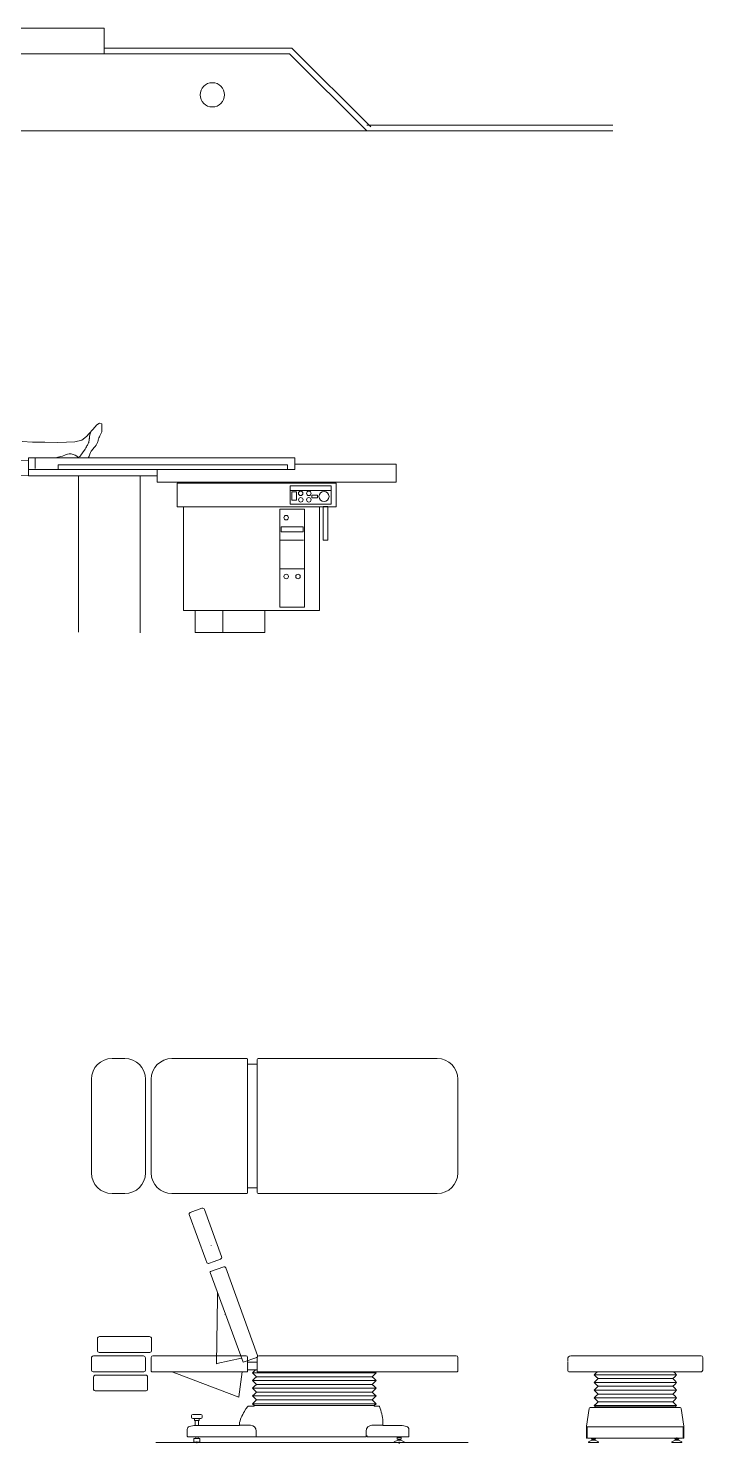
# Model space of a CAD drawing. Header units: metres. Extents: x 250.7 to 272.7, y -162.8 to -110.1.
# Drawn here: x 258.76 to 262.26, y -162.78 to -155.44 of the extents above; entities that cross this region are included whole.
import ezdxf

# ---------------------------------------------------------------- set-up
doc = ezdxf.new("R2010")
doc.units = ezdxf.units.M
doc.header["$MEASUREMENT"] = 0
doc.layers.add('A. muebles', color=152, linetype='Continuous', lineweight=15)

msp = doc.modelspace()

# ---------------------------------------------------------------- linework, layer by layer
at = {"layer": 'A. muebles'}
for p, q in [((259.1539, -155.5442), (260.1274, -155.5442)), ((259.1539, -155.5742), (260.115, -155.5742)), ((260.515, -155.9742), (260.115, -155.5742)), ((260.5362, -155.953), (260.1274, -155.5442)), ((260.515, -155.9442), (261.7913, -155.9442)), ((256.9176, -155.9742), (260.515, -155.9742)), ((260.515, -155.9742), (261.7913, -155.9742)), ((259.1151, -157.4978), (259.1297, -157.4886)), ((259.1297, -157.4886), (259.1407, -157.4932)), ((259.0372, -157.5773), (259.061, -157.559)), ((259.061, -157.559), (259.0757, -157.5425)), ((259.0757, -157.5425), (259.0949, -157.5215)), ((259.0949, -157.5215), (259.1151, -157.4978)), ((259.1407, -157.4932), (259.1407, -157.5343)), ((258.7277, -157.5847), (258.7809, -157.5874)), ((258.7809, -157.5874), (258.8459, -157.5883)), ((258.8459, -157.5883), (258.909, -157.5892)), ((258.909, -157.5892), (258.9576, -157.5874)), ((258.9576, -157.5874), (259.0006, -157.5855)), ((259.0006, -157.5855), (259.0372, -157.5773)), ((258.7952, -157.6688), (258.7952, -157.7253)), ((258.7605, -157.7618), (257.4048, -157.7219)), ((259.0203, -157.7618), (259.0203, -158.573)), ((259.3403, -157.7618), (259.3403, -158.5757)), ((260.1184, -157.838), (260.3306, -157.838)), ((260.0661, -158.0965), (260.188, -158.0965)), ((260.0648, -158.2449), (260.1919, -158.2449)), ((259.7693, -158.4601), (259.7693, -158.5742)), ((259.1945, -160.7839), (259.2605, -160.7839)), ((259.8925, -160.7839), (259.5045, -160.7839)), ((259.8975, -160.8139), (259.8975, -160.7889)), ((259.9475, -160.7889), (259.9475, -161.4789)), ((260.8805, -160.7839), (259.9525, -160.7839)), ((259.9475, -160.8139), (259.8975, -160.8139)), ((259.8975, -161.4539), (259.8975, -160.8139)), ((259.0875, -161.3769), (259.0875, -160.8909)), ((259.3675, -160.8909), (259.3675, -161.3769)), ((259.3975, -160.8909), (259.3975, -161.3769)), ((260.9875, -161.3769), (260.9875, -160.8909)), ((259.9475, -161.4539), (259.8975, -161.4539)), ((259.8975, -161.4789), (259.8975, -161.4539)), ((259.2605, -161.4839), (259.1945, -161.4839)), ((259.5045, -161.4839), (259.8925, -161.4839)), ((259.9525, -161.4839), (260.8805, -161.4839)), ((259.5947, -161.593), (259.6802, -161.8279)), ((259.6606, -161.5605), (259.5995, -161.5827)), ((259.7623, -161.8108), (259.6734, -161.5665)), ((259.7081, -161.7525), (259.7079, -161.7519)), ((259.6802, -161.8279), (259.685, -161.8411)), ((259.6953, -161.8458), (259.7235, -161.8356)), ((259.8738, -162.3587), (259.7038, -161.8927)), ((259.7733, -161.8642), (259.7056, -161.8888)), ((259.7235, -161.8356), (259.7564, -161.8236)), ((259.9491, -162.3238), (259.7835, -161.869)), ((259.7361, -162.3663), (259.7407, -162.0222)), ((259.7407, -162.0222), (259.7411, -161.9951)), ((259.7837, -162.1094), (259.7791, -162.1111)), ((259.1188, -162.2355), (259.1188, -162.2995)), ((259.3888, -162.2255), (259.1288, -162.2255)), ((259.3988, -162.2705), (259.3988, -162.2355)), ((259.0875, -162.3355), (259.0875, -162.3995)), ((259.3575, -162.3255), (259.0975, -162.3255)), ((259.1268, -162.3075), (259.3768, -162.3075)), ((259.3675, -162.3695), (259.3675, -162.3355)), ((259.3768, -162.3075), (259.3908, -162.3075)), ((259.3975, -162.3335), (259.3975, -162.4045)), ((259.3988, -162.2995), (259.3988, -162.2705)), ((259.8895, -162.3255), (259.4055, -162.3255)), ((259.9443, -162.3341), (259.8738, -162.3587)), ((259.8975, -162.3335), (259.8975, -162.4075)), ((259.9475, -162.4075), (259.9475, -162.3335)), ((260.9795, -162.3255), (259.9555, -162.3255)), ((260.9875, -162.4045), (260.9875, -162.3335)), ((261.5735, -162.3255), (262.2495, -162.3255)), ((262.2575, -162.3335), (262.2575, -162.4005)), ((259.0955, -162.4075), (259.3455, -162.4075)), ((259.3455, -162.4075), (259.3595, -162.4075)), ((259.3675, -162.3995), (259.3675, -162.3695)), ((259.4005, -162.4075), (259.4225, -162.4075)), ((259.4885, -162.4075), (259.4065, -162.4075)), ((259.8975, -162.4075), (259.4225, -162.4075)), ((259.5035, -162.4075), (259.4885, -162.4075)), ((259.5085, -162.4075), (259.5035, -162.4075)), ((259.5288, -162.4171), (259.5035, -162.4075)), ((259.8825, -162.4075), (259.5085, -162.4075)), ((259.7381, -162.3658), (259.7361, -162.3663)), ((259.8658, -162.3379), (259.7381, -162.3658)), ((259.8682, -162.4075), (259.8517, -162.5374)), ((259.8975, -162.3575), (259.9475, -162.3575)), ((259.8975, -162.3972), (259.9475, -162.3972)), ((259.933, -162.4035), (259.923, -162.4135)), ((259.933, -162.4035), (259.939, -162.3975)), ((259.9475, -162.4075), (260.9845, -162.4075)), ((260.564, -162.4135), (260.558, -162.4075)), ((261.5575, -162.3415), (261.5575, -162.3555)), ((261.5575, -162.359), (261.5575, -162.4025)), ((261.5625, -162.4075), (262.1475, -162.4075)), ((261.7055, -162.4135), (261.7115, -162.4075)), ((262.1065, -162.4075), (262.1125, -162.4135)), ((262.1475, -162.4075), (262.2505, -162.4075)), ((259.0986, -162.4355), (259.0986, -162.4995)), ((259.3686, -162.4255), (259.1086, -162.4255)), ((259.3786, -162.4705), (259.3786, -162.4355)), ((259.3786, -162.4995), (259.3786, -162.4705)), ((259.8515, -162.5395), (259.5288, -162.4171)), ((259.923, -162.4135), (259.933, -162.4235)), ((259.923, -162.4135), (260.564, -162.4135)), ((259.933, -162.4435), (259.923, -162.4535)), ((259.923, -162.4535), (259.933, -162.4635)), ((259.923, -162.4535), (260.564, -162.4535)), ((259.943, -162.4335), (259.933, -162.4235)), ((259.933, -162.4435), (259.943, -162.4335)), ((259.943, -162.4735), (259.933, -162.4635)), ((259.933, -162.4835), (259.943, -162.4735)), ((260.544, -162.4335), (259.943, -162.4335)), ((260.544, -162.4735), (259.943, -162.4735)), ((260.554, -162.4235), (260.544, -162.4335)), ((260.544, -162.4335), (260.554, -162.4435)), ((260.554, -162.4635), (260.544, -162.4735)), ((260.544, -162.4735), (260.554, -162.4835)), ((260.554, -162.4235), (260.564, -162.4135)), ((260.564, -162.4535), (260.554, -162.4435)), ((260.554, -162.4635), (260.564, -162.4535)), ((261.7055, -162.4135), (261.6955, -162.4235)), ((261.6955, -162.4235), (261.7055, -162.4335)), ((261.6955, -162.4235), (262.1225, -162.4235)), ((261.7055, -162.4535), (261.6955, -162.4635)), ((261.6955, -162.4635), (261.7055, -162.4735)), ((261.6955, -162.4635), (262.1225, -162.4635)), ((261.7155, -162.4435), (261.7055, -162.4335)), ((261.7055, -162.4535), (261.7155, -162.4435)), ((261.7155, -162.4835), (261.7055, -162.4735)), ((262.1025, -162.4435), (261.7155, -162.4435)), ((262.1125, -162.4335), (262.1025, -162.4435)), ((262.1025, -162.4435), (262.1125, -162.4535)), ((262.1125, -162.4735), (262.1025, -162.4835)), ((262.1225, -162.4235), (262.1125, -162.4135)), ((262.1125, -162.4335), (262.1225, -162.4235)), ((262.1225, -162.4635), (262.1125, -162.4535)), ((262.1125, -162.4735), (262.1225, -162.4635)), ((259.1066, -162.5075), (259.3566, -162.5075)), ((259.3566, -162.5075), (259.3706, -162.5075)), ((259.8517, -162.5374), (259.8515, -162.5395)), ((259.933, -162.4835), (259.923, -162.4935)), ((259.923, -162.4935), (259.933, -162.5035)), ((259.923, -162.4935), (260.564, -162.4935)), ((259.933, -162.5235), (259.923, -162.5335)), ((259.923, -162.5335), (259.933, -162.5435)), ((259.923, -162.5335), (260.564, -162.5335)), ((259.943, -162.5135), (259.933, -162.5035)), ((259.933, -162.5235), (259.943, -162.5135)), ((259.943, -162.5535), (259.933, -162.5435)), ((259.933, -162.5635), (259.943, -162.5535)), ((260.544, -162.5135), (259.943, -162.5135)), ((260.544, -162.5535), (259.943, -162.5535)), ((260.554, -162.5035), (260.544, -162.5135)), ((260.544, -162.5135), (260.554, -162.5235)), ((260.554, -162.5435), (260.544, -162.5535)), ((260.544, -162.5535), (260.554, -162.5635)), ((260.564, -162.4935), (260.554, -162.4835)), ((260.554, -162.5035), (260.564, -162.4935)), ((260.564, -162.5335), (260.554, -162.5235)), ((260.554, -162.5435), (260.564, -162.5335)), ((261.7055, -162.4935), (261.6955, -162.5035)), ((261.6955, -162.5035), (261.7055, -162.5135)), ((261.6955, -162.5035), (262.1225, -162.5035)), ((261.7055, -162.5335), (261.6955, -162.5435)), ((261.6955, -162.5435), (261.7055, -162.5535)), ((261.6955, -162.5435), (262.1225, -162.5435)), ((261.7055, -162.4935), (261.7155, -162.4835)), ((261.7155, -162.5235), (261.7055, -162.5135)), ((261.7055, -162.5335), (261.7155, -162.5235)), ((261.7155, -162.5635), (261.7055, -162.5535)), ((262.1025, -162.4835), (261.7155, -162.4835)), ((262.1025, -162.5235), (261.7155, -162.5235)), ((262.1025, -162.4835), (262.1125, -162.4935)), ((262.1125, -162.5135), (262.1025, -162.5235)), ((262.1025, -162.5235), (262.1125, -162.5335)), ((262.1125, -162.5535), (262.1025, -162.5635)), ((262.1225, -162.5035), (262.1125, -162.4935)), ((262.1125, -162.5135), (262.1225, -162.5035)), ((262.1225, -162.5435), (262.1125, -162.5335)), ((262.1125, -162.5535), (262.1225, -162.5435)), ((259.655, -162.6295), (259.613, -162.6295)), ((259.9064, -162.5855), (259.9024, -162.5855)), ((259.9064, -162.5855), (259.93, -162.5855)), ((259.933, -162.5635), (259.923, -162.5735)), ((259.923, -162.5735), (259.933, -162.5835)), ((259.923, -162.5735), (260.564, -162.5735)), ((259.93, -162.5855), (259.93, -162.5835)), ((259.93, -162.5835), (259.933, -162.5835)), ((259.93, -162.5855), (259.93, -162.5835)), ((259.933, -162.5835), (259.93, -162.5835)), ((260.551, -162.5835), (259.933, -162.5835)), ((259.933, -162.5855), (259.933, -162.5835)), ((259.933, -162.5835), (259.936, -162.5835)), ((260.551, -162.5835), (259.933, -162.5835)), ((260.551, -162.5835), (260.554, -162.5835)), ((260.554, -162.5835), (260.551, -162.5835)), ((260.564, -162.5735), (260.554, -162.5635)), ((260.554, -162.5835), (260.564, -162.5735)), ((260.554, -162.5835), (260.554, -162.5855)), ((260.554, -162.5855), (260.554, -162.5835)), ((260.554, -162.5855), (260.5761, -162.5855)), ((260.5766, -162.5855), (260.554, -162.5855)), ((261.6689, -162.5977), (261.6551, -162.6893)), ((261.6738, -162.5935), (261.9075, -162.5935)), ((261.7055, -162.5735), (261.6955, -162.5835)), ((261.6955, -162.5835), (261.7055, -162.5935)), ((261.6955, -162.5835), (262.1225, -162.5835)), ((261.7025, -162.5935), (261.7055, -162.5935)), ((261.7045, -162.5905), (261.9075, -162.5905)), ((261.7045, -162.5935), (261.7045, -162.5905)), ((261.7055, -162.5735), (261.7155, -162.5635)), ((262.1095, -162.5935), (261.7055, -162.5935)), ((261.7055, -162.5935), (261.7085, -162.5935)), ((262.1025, -162.5635), (261.7155, -162.5635)), ((261.9075, -162.5905), (262.1105, -162.5905)), ((261.9075, -162.5935), (261.9075, -162.5905)), ((261.9075, -162.5935), (262.1412, -162.5935)), ((262.1025, -162.5635), (262.1125, -162.5735)), ((262.1095, -162.5935), (262.1125, -162.5935)), ((262.1105, -162.5905), (262.1105, -162.5935)), ((262.1225, -162.5835), (262.1125, -162.5735)), ((262.1125, -162.5935), (262.1225, -162.5835)), ((262.16, -162.6893), (262.1462, -162.5977)), ((259.5957, -162.6918), (259.619, -162.6865)), ((259.607, -162.6355), (259.607, -162.6435)), ((259.613, -162.6495), (259.6215, -162.6495)), ((259.619, -162.6865), (259.855, -162.6865)), ((259.6215, -162.6495), (259.6215, -162.6585)), ((259.6465, -162.6495), (259.6215, -162.6495)), ((259.6245, -162.6615), (259.6435, -162.6615)), ((259.626, -162.6715), (259.626, -162.6615)), ((259.626, -162.6615), (259.629, -162.6615)), ((259.626, -162.6719), (259.626, -162.6715)), ((259.626, -162.6751), (259.626, -162.6719)), ((259.626, -162.6755), (259.626, -162.6751)), ((259.626, -162.6865), (259.626, -162.6755)), ((259.629, -162.6615), (259.639, -162.6615)), ((259.639, -162.6615), (259.642, -162.6615)), ((259.642, -162.6615), (259.642, -162.6865)), ((259.6465, -162.6495), (259.655, -162.6495)), ((259.6465, -162.6585), (259.6465, -162.6495)), ((259.661, -162.6435), (259.661, -162.6355)), ((259.855, -162.6715), (259.855, -162.6865)), ((259.856, -162.6855), (259.912, -162.6855)), ((260.542, -162.6855), (260.595, -162.6855)), ((260.595, -162.6855), (260.598, -162.6855)), ((260.599, -162.6865), (260.599, -162.6655)), ((260.599, -162.6865), (260.699, -162.6865)), ((260.699, -162.6865), (260.7224, -162.6918)), ((261.6545, -162.7495), (261.6545, -162.6977)), ((261.6585, -162.7495), (261.6585, -162.6935)), ((261.6635, -162.6935), (261.6585, -162.6935)), ((261.6585, -162.7475), (261.6585, -162.6975)), ((261.6745, -162.6935), (261.6635, -162.6935)), ((261.6665, -162.6935), (261.6635, -162.6935)), ((262.1485, -162.6935), (261.6665, -162.6935)), ((261.6745, -162.6935), (261.9075, -162.6935)), ((261.9075, -162.6935), (262.1405, -162.6935)), ((262.1515, -162.6935), (262.1405, -162.6935)), ((262.1515, -162.6935), (262.1485, -162.6935)), ((262.1565, -162.6935), (262.1515, -162.6935)), ((262.1565, -162.6935), (262.1565, -162.7495)), ((262.1565, -162.6985), (262.1565, -162.6975)), ((262.1565, -162.7475), (262.1565, -162.6985)), ((262.1605, -162.6977), (262.1605, -162.7495)), ((259.4218, -162.7755), (261.0406, -162.7755)), ((259.584, -162.7064), (259.584, -162.7415)), ((259.589, -162.7445), (259.587, -162.7445)), ((259.589, -162.7445), (259.589, -162.7455)), ((259.589, -162.7455), (259.592, -162.7455)), ((259.592, -162.7455), (259.942, -162.7455)), ((259.618, -162.7535), (259.65, -162.7535)), ((259.618, -162.773), (259.618, -162.7535)), ((259.618, -162.773), (259.6185, -162.7735)), ((259.6495, -162.7735), (259.6185, -162.7735)), ((259.6205, -162.7735), (259.6205, -162.7755)), ((259.625, -162.7755), (259.6205, -162.7755)), ((259.643, -162.7755), (259.625, -162.7755)), ((259.628, -162.7455), (259.628, -162.7535)), ((259.634, -162.7704), (259.634, -162.7784)), ((259.64, -162.7535), (259.64, -162.7455)), ((259.6475, -162.7755), (259.643, -162.7755)), ((259.6475, -162.7735), (259.6475, -162.7755)), ((259.6495, -162.7735), (259.65, -162.773)), ((259.65, -162.7535), (259.65, -162.773)), ((259.942, -162.7455), (259.942, -162.7155)), ((260.508, -162.7455), (259.942, -162.7455)), ((260.508, -162.7445), (260.511, -162.7445)), ((260.508, -162.7445), (260.508, -162.7455)), ((260.512, -162.7155), (260.512, -162.7435)), ((260.512, -162.7405), (260.518, -162.7405)), ((260.518, -162.7405), (260.518, -162.7455)), ((260.518, -162.7455), (260.726, -162.7455)), ((260.676, -162.763), (260.658, -162.7705)), ((260.658, -162.7705), (260.658, -162.774)), ((260.658, -162.774), (260.659, -162.774)), ((260.659, -162.7755), (260.659, -162.774)), ((260.659, -162.774), (260.709, -162.774)), ((260.709, -162.7755), (260.659, -162.7755)), ((260.6736, -162.7495), (260.6736, -162.7563)), ((260.6736, -162.7495), (260.678, -162.7495)), ((260.676, -162.763), (260.676, -162.7621)), ((260.676, -162.7621), (260.692, -162.7621)), ((260.6762, -162.757), (260.68, -162.757)), ((260.678, -162.7495), (260.678, -162.7455)), ((260.678, -162.7495), (260.6788, -162.7495)), ((260.6788, -162.7495), (260.6892, -162.7495)), ((260.68, -162.757), (260.68, -162.762)), ((260.68, -162.757), (260.688, -162.757)), ((260.684, -162.772), (260.684, -162.7809)), ((260.688, -162.757), (260.688, -162.762)), ((260.688, -162.757), (260.6918, -162.757)), ((260.6892, -162.7495), (260.69, -162.7495)), ((260.69, -162.7455), (260.69, -162.7495)), ((260.69, -162.7495), (260.6944, -162.7495)), ((260.692, -162.7621), (260.692, -162.763)), ((260.71, -162.7705), (260.692, -162.763)), ((260.6944, -162.7563), (260.6944, -162.7495)), ((260.709, -162.774), (260.709, -162.7755)), ((260.709, -162.774), (260.71, -162.774)), ((260.71, -162.774), (260.71, -162.7705)), ((260.726, -162.7455), (260.729, -162.7455)), ((260.731, -162.7445), (260.729, -162.7445)), ((260.729, -162.7455), (260.729, -162.7445)), ((260.734, -162.7415), (260.734, -162.7064)), ((261.6545, -162.7525), (261.6545, -162.7495)), ((261.6585, -162.7525), (261.6545, -162.7525)), ((261.6606, -162.7525), (261.6585, -162.7525)), ((261.6635, -162.7525), (262.0865, -162.7525)), ((261.6834, -162.763), (261.6654, -162.7705)), ((261.6654, -162.7705), (261.6654, -162.774)), ((261.6654, -162.774), (261.6664, -162.774)), ((261.6664, -162.7755), (261.6664, -162.774)), ((261.6664, -162.774), (261.7164, -162.774)), ((261.7164, -162.7755), (261.6664, -162.7755)), ((261.681, -162.7525), (261.681, -162.7563)), ((261.6834, -162.763), (261.6834, -162.7621)), ((261.6834, -162.7621), (261.6994, -162.7621)), ((261.6836, -162.757), (261.6874, -162.757)), ((261.6874, -162.757), (261.6874, -162.762)), ((261.6874, -162.757), (261.6954, -162.757)), ((261.6954, -162.757), (261.6954, -162.762)), ((261.6954, -162.757), (261.6992, -162.757)), ((261.6994, -162.7621), (261.6994, -162.763)), ((261.7174, -162.7705), (261.6994, -162.763)), ((261.7018, -162.7563), (261.7018, -162.7525)), ((261.7164, -162.774), (261.7164, -162.7755)), ((261.7164, -162.774), (261.7174, -162.774)), ((261.7174, -162.774), (261.7174, -162.7705)), ((262.0865, -162.7525), (262.1515, -162.7525)), ((262.1154, -162.763), (262.0974, -162.7705)), ((262.0974, -162.7705), (262.0974, -162.774)), ((262.0974, -162.774), (262.0984, -162.774)), ((262.0984, -162.774), (262.1484, -162.774)), ((262.0984, -162.7755), (262.0984, -162.774)), ((262.1484, -162.7755), (262.0984, -162.7755)), ((262.113, -162.7525), (262.113, -162.7563)), ((262.1154, -162.7621), (262.1314, -162.7621)), ((262.1154, -162.763), (262.1154, -162.7621)), ((262.1156, -162.757), (262.1194, -162.757)), ((262.1194, -162.757), (262.1274, -162.757)), ((262.1194, -162.757), (262.1194, -162.762)), ((262.1234, -162.7642), (262.1234, -162.7495)), ((262.1274, -162.757), (262.1312, -162.757)), ((262.1274, -162.757), (262.1274, -162.762)), ((262.1314, -162.7621), (262.1314, -162.763)), ((262.1494, -162.7705), (262.1314, -162.763)), ((262.1338, -162.7563), (262.1338, -162.7525)), ((262.1484, -162.774), (262.1494, -162.774)), ((262.1484, -162.774), (262.1484, -162.7755)), ((262.1494, -162.774), (262.1494, -162.7705)), ((262.1565, -162.7525), (262.1545, -162.7525)), ((262.1605, -162.7525), (262.1565, -162.7525)), ((262.1605, -162.7495), (262.1605, -162.7525))]:
    msp.add_line(p, q, dxfattribs=at)
for points in [[(258.2787, -155.442), (259.1539, -155.442), (259.1539, -155.5742), (258.2787, -155.5742)], [(258.7605, -157.6688), (260.1428, -157.6688), (260.1428, -157.7303), (258.7605, -157.7303)], [(258.9155, -157.7059), (260.105, -157.7059), (260.105, -157.7296), (258.9155, -157.7296)], [(260.1428, -157.7016), (260.1428, -157.7303), (259.429, -157.7303), (259.429, -157.7959), (260.6678, -157.7959), (260.6678, -157.7016), (260.1428, -157.7016)], [(258.7605, -157.7303), (259.4286, -157.7303), (259.4286, -157.7618), (258.7605, -157.7618)], [(259.5315, -157.8), (260.356, -157.8), (260.356, -157.923), (259.5315, -157.923)], [(260.1184, -157.8147), (260.3306, -157.8147), (260.3306, -157.9087), (260.1184, -157.9087)], [(260.1265, -157.846), (260.1509, -157.846), (260.1509, -157.8889), (260.1265, -157.8889)], [(259.5643, -157.923), (260.2699, -157.923), (260.2699, -158.4601), (259.5643, -158.4601)], [(260.2297, -157.8635), (260.2599, -157.8635), (260.2599, -157.8762), (260.2297, -157.8762)], [(260.2889, -157.9214), (260.3133, -157.9214), (260.3133, -158.0954), (260.2889, -158.0954)], [(260.0648, -157.9353), (260.1919, -157.9353), (260.1919, -158.4436), (260.0648, -158.4436)], [(260.0719, -158.0269), (260.1857, -158.0269), (260.1857, -158.0525), (260.0719, -158.0525)], [(259.6258, -158.4601), (259.9868, -158.4601), (259.9868, -158.5742), (259.6258, -158.5742)]]:
    msp.add_lwpolyline(points, close=True, dxfattribs=at)
for points in [[(259.0816, -157.5387), (259.0793, -157.5496), (259.0777, -157.5586), (259.0767, -157.5656), (259.0765, -157.5684), (259.0764, -157.5707), (259.0762, -157.575), (259.0756, -157.5796), (259.0746, -157.5843), (259.0733, -157.5894), (259.0723, -157.5922), (259.0709, -157.5954), (259.0691, -157.5991), (259.0669, -157.6031), (259.0643, -157.6076), (259.0613, -157.6125), (259.0579, -157.6178), (259.0541, -157.6236), (259.0408, -157.6433), (259.0329, -157.6547), (259.0302, -157.6582), (259.0274, -157.6614), (259.0245, -157.6644), (259.0215, -157.6671)], [(259.1407, -157.5343), (259.1372, -157.5415), (259.134, -157.5482), (259.1311, -157.5546), (259.1286, -157.5607), (259.1263, -157.5663), (259.1244, -157.5716), (259.1228, -157.5765), (259.1215, -157.581), (259.1203, -157.5852), (259.1189, -157.5892), (259.1174, -157.593), (259.1157, -157.5965), (259.1139, -157.5998), (259.112, -157.6029), (259.1099, -157.6058), (259.1077, -157.6084), (259.1033, -157.6134), (259.0993, -157.6181), (259.0955, -157.6226), (259.0922, -157.6268), (259.0892, -157.6309), (259.0867, -157.6348), (259.0846, -157.6386), (259.083, -157.6423), (259.0798, -157.6506), (259.0756, -157.6607), (259.0746, -157.6629), (259.0735, -157.665), (259.0723, -157.667), (259.0711, -157.6688)], [(258.7605, -157.6851), (258.714, -157.6835)], [(259.0215, -157.6688), (259.0116, -157.6606), (259.0027, -157.6556), (258.9924, -157.6515), (258.9818, -157.6488), (258.9722, -157.6478), (258.9626, -157.6494), (258.9521, -157.6542), (258.937, -157.6604), (258.9136, -157.6661), (258.9004, -157.6688)]]:
    msp.add_lwpolyline(points, dxfattribs=at)
for centre, radius in [((259.7143, -155.787), 0.0629), ((260.1728, -157.853), 0.0117), ((260.2147, -157.853), 0.0117), ((260.2935, -157.8693), 0.0262), ((260.173, -157.8865), 0.0117), ((260.2147, -157.8865), 0.0117), ((260.0974, -157.9795), 0.0117), ((260.0974, -158.2844), 0.0117), ((260.159, -158.2844), 0.0117)]:
    msp.add_circle(centre, radius, dxfattribs=at)
for centre, radius, start, end in [((259.1945, -160.8909), 0.107, 90, 180), ((259.2605, -160.8909), 0.107, 0, 90), ((259.5045, -160.8909), 0.107, 90, 180), ((259.8925, -160.7889), 0.005, 0, 90), ((259.9525, -160.7889), 0.005, 90, 180), ((260.8805, -160.8909), 0.107, 0, 90), ((259.1945, -161.3769), 0.107, 180, 270), ((259.2605, -161.3769), 0.107, 270, 0), ((259.5045, -161.3769), 0.107, 180, 270), ((260.8805, -161.3769), 0.107, 270, 0), ((259.8925, -161.4789), 0.005, 270, 0), ((259.9525, -161.4789), 0.005, 180, 270), ((259.6022, -161.5902), 0.008, 110, 200), ((259.664, -161.5699), 0.01, 20, 110), ((259.7529, -161.8142), 0.01, 290, 20), ((259.6925, -161.8383), 0.008, 200, 290), ((259.7066, -161.8917), 0.003, 110, 200), ((259.776, -161.8717), 0.008, 20, 110), ((259.1288, -162.2355), 0.01, 90, 180), ((259.3888, -162.2355), 0.01, 0, 90), ((259.0975, -162.3355), 0.01, 90, 180), ((259.1268, -162.2995), 0.008, 180, 270), ((259.3575, -162.3355), 0.01, 0, 90), ((259.3908, -162.2995), 0.008, 270, 0), ((259.4055, -162.3335), 0.008, 90, 180), ((259.8895, -162.3335), 0.008, 0, 90), ((259.9415, -162.3265), 0.008, 290, 20), ((259.9555, -162.3335), 0.008, 90, 180), ((260.9795, -162.3335), 0.008, 0, 90), ((261.5735, -162.3415), 0.016, 90, 180), ((262.2495, -162.3335), 0.008, 0, 90), ((259.0955, -162.3995), 0.008, 180, 270), ((259.3595, -162.3995), 0.008, 270, 0), ((259.4005, -162.4045), 0.003, 180, 270), ((260.9845, -162.4045), 0.003, 270, 0), ((261.5625, -162.4025), 0.005, 180, 270), ((262.2505, -162.4005), 0.007, 270, 0), ((259.1086, -162.4355), 0.01, 90, 180), ((259.3686, -162.4355), 0.01, 0, 90), ((259.1066, -162.4995), 0.008, 180, 270), ((259.3706, -162.4995), 0.008, 270, 0), ((259.613, -162.6355), 0.006, 90, 180), ((259.655, -162.6355), 0.006, 0, 90), ((260.1411, -162.7617), 0.3, 148.62325, 162.43556), ((260.1319, -162.7758), 0.3, 141.08435, 145.21796), ((259.9024, -162.5905), 0.005, 90, 141.08435), ((260.5766, -162.5905), 0.005, 20.57394, 90), ((260.3004, -162.6942), 0.3, 5.48349, 20.57394), ((261.6738, -162.5985), 0.005, 90, 171.44847), ((262.1412, -162.5985), 0.005, 8.55153, 90), ((259.599, -162.7064), 0.015, 102.875, 180), ((259.613, -162.6435), 0.006, 180, 270), ((259.6245, -162.6585), 0.003, 180, 270), ((259.6435, -162.6585), 0.003, 270, 0), ((259.655, -162.6435), 0.006, 270, 0), ((259.856, -162.6845), 0.001, 180, 270), ((259.912, -162.7155), 0.03, 0, 90), ((260.542, -162.7155), 0.03, 90, 180), ((260.598, -162.6845), 0.001, 270, 0), ((260.719, -162.7064), 0.015, 0, 77.125), ((261.7145, -162.6977), 0.06, 171.94559, 180), ((262.1005, -162.6977), 0.06, 0, 8.05441), ((259.587, -162.7415), 0.003, 180, 270), ((260.511, -162.7435), 0.001, 270, 0), ((260.6762, -162.7518), 0.0052, 240, 270), ((260.6918, -162.7518), 0.0052, 270, 300), ((260.731, -162.7415), 0.003, 270, 0), ((261.6635, -162.7475), 0.005, 180, 270), ((261.6836, -162.7518), 0.0052, 240, 270), ((261.6992, -162.7518), 0.0052, 270, 300), ((262.1156, -162.7518), 0.0052, 240, 270), ((262.1312, -162.7518), 0.0052, 270, 300), ((262.1515, -162.7475), 0.005, 270, 0)]:
    msp.add_arc(centre, radius, start, end, dxfattribs=at)

doc.saveas('drawing.dxf')
